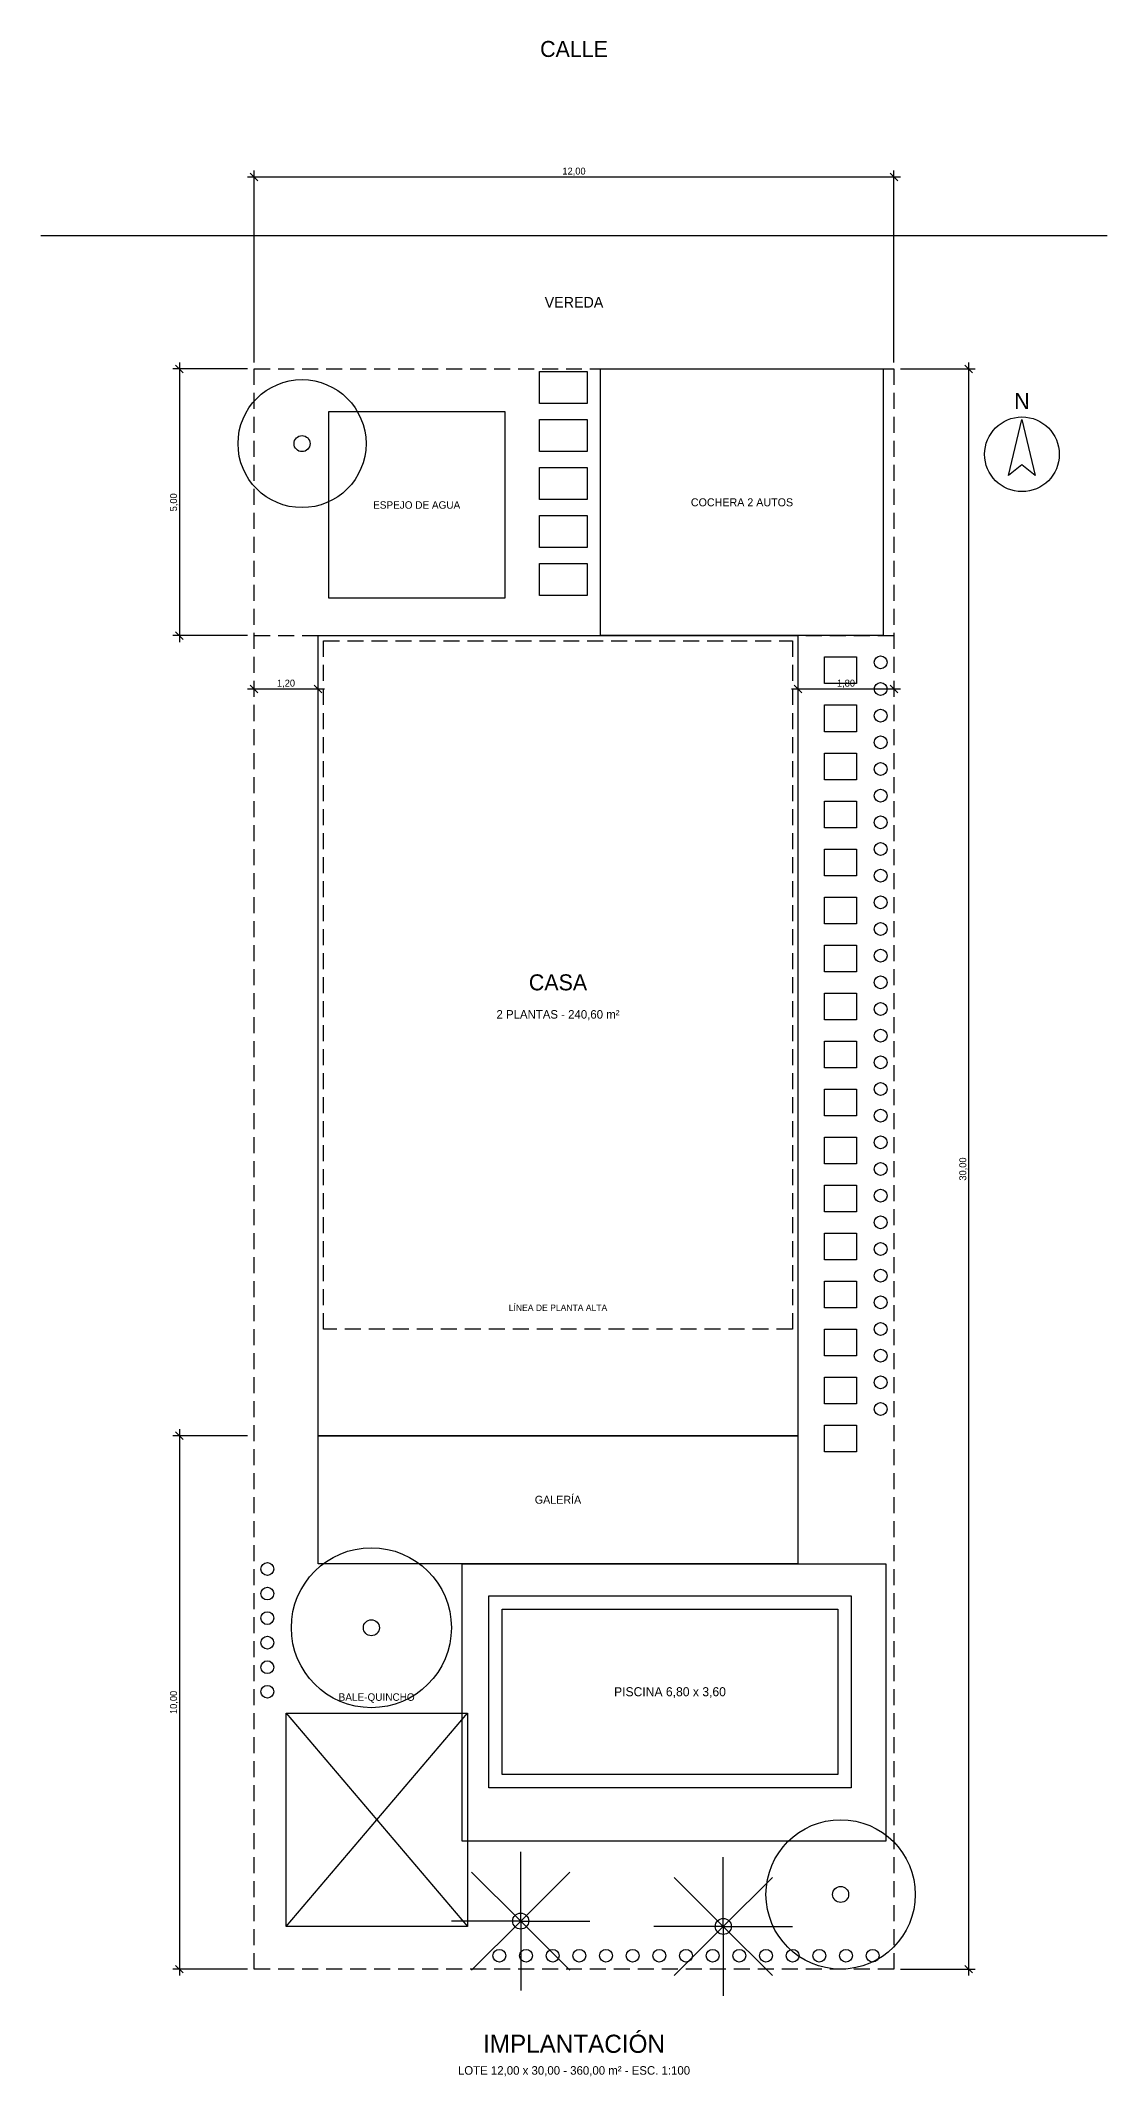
# Model space of a CAD drawing. Extents: x -4 to 46.4, y -32 to 6.2.
# Drawn here: x -4 to 16, y -32.01 to 6.15 of the extents above; entities that cross this region are included whole.
import ezdxf
from ezdxf.enums import TextEntityAlignment as Align

# ---------------------------------------------------------------- set-up
doc = ezdxf.new("R2010")
doc.units = 0
doc.linetypes.add('DASHED', pattern=[0.45, 0.3, -0.15])
for name, color, linetype in [('COTAS', 3, 'CONTINUOUS'), ('LOTE', 30, 'DASHED'), ('MUROS', 7, 'CONTINUOUS'), ('PISCINA', 150, 'CONTINUOUS'), ('RETIROS', 40, 'DASHED'), ('SOLADOS', 9, 'CONTINUOUS'), ('TEXTO', 2, 'CONTINUOUS'), ('VEGETACION', 92, 'CONTINUOUS')]:
    doc.layers.add(name, color=color, linetype=linetype)

msp = doc.modelspace()

# ---------------------------------------------------------------- linework, layer by layer
at = {"layer": 'COTAS'}
for p, q in [((-0.12, 3.6), (12.12, 3.6)), ((-0.07, 3.67), (0.07, 3.53)), ((0, 0.12), (0, 3.72)), ((11.93, 3.67), (12.07, 3.53)), ((12, 0.12), (12, 3.72)), ((-0.12, 0), (-1.52, 0)), ((-1.47, 0.07), (-1.33, -0.07)), ((-1.4, 0.12), (-1.4, -5.12)), ((12.12, 0), (13.52, 0)), ((13.33, 0.07), (13.47, -0.07)), ((13.4, 0.12), (13.4, -30.12)), ((-1.47, -4.93), (-1.33, -5.07)), ((-0.12, -5), (-1.52, -5)), ((-0.12, -6), (1.32, -6)), ((-0.07, -5.93), (0.07, -6.07)), ((1.13, -5.93), (1.27, -6.07)), ((10.08, -6), (12.12, -6)), ((10.13, -5.93), (10.27, -6.07)), ((11.93, -5.93), (12.07, -6.07)), ((0, -6.12), (0, -6.12)), ((1.2, -6.12), (1.2, -6.12)), ((10.2, -6.12), (10.2, -6.12)), ((12, -6.12), (12, -6.12)), ((-0.12, -20), (-1.52, -20)), ((-1.47, -19.93), (-1.33, -20.07)), ((-1.4, -19.88), (-1.4, -30.12)), ((-0.12, -30), (-1.52, -30)), ((-1.47, -29.93), (-1.33, -30.07)), ((12.12, -30), (13.52, -30)), ((13.33, -29.93), (13.47, -30.07))]:
    msp.add_line(p, q, dxfattribs=at)
at = {"layer": 'LOTE'}
msp.add_lwpolyline([(0, 0), (12, 0), (12, -30), (0, -30)], close=True, dxfattribs=at)
at = {"layer": 'MUROS'}
for p, q in [((0.6, -25.2), (4, -29.2)), ((0.6, -29.2), (4, -25.2))]:
    msp.add_line(p, q, dxfattribs=at)
for points in [[(1.2, -5), (10.2, -5), (10.2, -20), (1.2, -20)], [(0.6, -25.2), (4, -25.2), (4, -29.2), (0.6, -29.2)]]:
    msp.add_lwpolyline(points, close=True, dxfattribs=at)
at = {"layer": 'PISCINA'}
for points in [[(1.4, -0.8), (4.7, -0.8), (4.7, -4.3), (1.4, -4.3)], [(4.4, -23), (11.2, -23), (11.2, -26.6), (4.4, -26.6)], [(4.65, -23.25), (10.95, -23.25), (10.95, -26.35), (4.65, -26.35)]]:
    msp.add_lwpolyline(points, close=True, dxfattribs=at)
at = {"layer": 'RETIROS'}
msp.add_line((0, -5), (12, -5), dxfattribs=at)
msp.add_lwpolyline([(1.3, -5.1), (10.1, -5.1), (10.1, -18), (1.3, -18)], close=True, dxfattribs=at)
at = {"layer": 'SOLADOS'}
msp.add_line((-4, 2.5), (16, 2.5), dxfattribs=at)
for points in [[(6.5, 0), (11.8, 0), (11.8, -5), (6.5, -5)], [(5.35, -0.05), (6.25, -0.05), (6.25, -0.65), (5.35, -0.65)], [(5.35, -0.95), (6.25, -0.95), (6.25, -1.55), (5.35, -1.55)], [(5.35, -1.85), (6.25, -1.85), (6.25, -2.45), (5.35, -2.45)], [(5.35, -2.75), (6.25, -2.75), (6.25, -3.35), (5.35, -3.35)], [(5.35, -3.65), (6.25, -3.65), (6.25, -4.25), (5.35, -4.25)], [(10.7, -5.4), (11.3, -5.4), (11.3, -5.9), (10.7, -5.9)], [(10.7, -6.3), (11.3, -6.3), (11.3, -6.8), (10.7, -6.8)], [(10.7, -7.2), (11.3, -7.2), (11.3, -7.7), (10.7, -7.7)], [(10.7, -8.1), (11.3, -8.1), (11.3, -8.6), (10.7, -8.6)], [(10.7, -9), (11.3, -9), (11.3, -9.5), (10.7, -9.5)], [(10.7, -9.9), (11.3, -9.9), (11.3, -10.4), (10.7, -10.4)], [(10.7, -10.8), (11.3, -10.8), (11.3, -11.3), (10.7, -11.3)], [(10.7, -11.7), (11.3, -11.7), (11.3, -12.2), (10.7, -12.2)], [(10.7, -12.6), (11.3, -12.6), (11.3, -13.1), (10.7, -13.1)], [(10.7, -13.5), (11.3, -13.5), (11.3, -14), (10.7, -14)], [(10.7, -14.4), (11.3, -14.4), (11.3, -14.9), (10.7, -14.9)], [(10.7, -15.3), (11.3, -15.3), (11.3, -15.8), (10.7, -15.8)], [(10.7, -16.2), (11.3, -16.2), (11.3, -16.7), (10.7, -16.7)], [(10.7, -17.1), (11.3, -17.1), (11.3, -17.6), (10.7, -17.6)], [(10.7, -18), (11.3, -18), (11.3, -18.5), (10.7, -18.5)], [(10.7, -18.9), (11.3, -18.9), (11.3, -19.4), (10.7, -19.4)], [(10.7, -19.8), (11.3, -19.8), (11.3, -20.3), (10.7, -20.3)], [(1.2, -20), (10.2, -20), (10.2, -22.4), (1.2, -22.4)], [(3.9, -22.4), (11.85, -22.4), (11.85, -27.6), (3.9, -27.6)]]:
    msp.add_lwpolyline(points, close=True, dxfattribs=at)
at = {"layer": 'TEXTO'}
msp.add_lwpolyline([(14.4, -0.95), (14.65, -2), (14.4, -1.8), (14.15, -2)], close=True, dxfattribs=at)
msp.add_circle((14.4, -1.6), 0.7, dxfattribs=at)
at = {"layer": 'VEGETACION'}
for p, q in [((5, -29.1), (5, -27.8)), ((5, -29.1), (4.0808, -28.1808)), ((5, -29.1), (5.9192, -28.1808)), ((8.8, -29.2), (8.8, -27.9)), ((8.8, -29.2), (7.8808, -28.2808)), ((8.8, -29.2), (9.7192, -28.2808)), ((5, -29.1), (3.7, -29.1)), ((5, -29.1), (4.0808, -30.0192)), ((5, -29.1), (6.3, -29.1)), ((5, -29.1), (5.9192, -30.0192)), ((5, -29.1), (5, -30.4)), ((8.8, -29.2), (7.5, -29.2)), ((8.8, -29.2), (7.8808, -30.1192)), ((8.8, -29.2), (10.1, -29.2)), ((8.8, -29.2), (9.7192, -30.1192)), ((8.8, -29.2), (8.8, -30.5))]:
    msp.add_line(p, q, dxfattribs=at)
for centre, radius in [((0.9, -1.4), 1.2), ((0.9, -1.4), 0.15), ((11.75, -5.5), 0.12), ((11.75, -6), 0.12), ((11.75, -6.5), 0.12), ((11.75, -7), 0.12), ((11.75, -7.5), 0.12), ((11.75, -8), 0.12), ((11.75, -8.5), 0.12), ((11.75, -9), 0.12), ((11.75, -9.5), 0.12), ((11.75, -10), 0.12), ((11.75, -10.5), 0.12), ((11.75, -11), 0.12), ((11.75, -11.5), 0.12), ((11.75, -12), 0.12), ((11.75, -12.5), 0.12), ((11.75, -13), 0.12), ((11.75, -13.5), 0.12), ((11.75, -14), 0.12), ((11.75, -14.5), 0.12), ((11.75, -15), 0.12), ((11.75, -15.5), 0.12), ((11.75, -16), 0.12), ((11.75, -16.5), 0.12), ((11.75, -17), 0.12), ((11.75, -17.5), 0.12), ((11.75, -18), 0.12), ((11.75, -18.5), 0.12), ((11.75, -19), 0.12), ((11.75, -19.5), 0.12), ((2.2, -23.6), 1.5), ((0.25, -22.5), 0.12), ((0.25, -22.96), 0.12), ((0.25, -23.42), 0.12), ((2.2, -23.6), 0.15), ((0.25, -23.88), 0.12), ((0.25, -24.34), 0.12), ((0.25, -24.8), 0.12), ((11, -28.6), 1.4), ((11, -28.6), 0.15), ((5, -29.1), 0.15), ((8.8, -29.2), 0.15), ((4.6, -29.75), 0.12), ((5.1, -29.75), 0.12), ((5.6, -29.75), 0.12), ((6.1, -29.75), 0.12), ((6.6, -29.75), 0.12), ((7.1, -29.75), 0.12), ((7.6, -29.75), 0.12), ((8.1, -29.75), 0.12), ((8.6, -29.75), 0.12), ((9.1, -29.75), 0.12), ((9.6, -29.75), 0.12), ((10.1, -29.75), 0.12), ((10.6, -29.75), 0.12), ((11.1, -29.75), 0.12), ((11.6, -29.75), 0.12)]:
    msp.add_circle(centre, radius, dxfattribs=at)

# ---------------------------------------------------------------- texts
at = {"layer": 'COTAS'}
for s, p in [('12,00', (6, 3.71)), ('1,20', (0.6, -5.89)), ('1,80', (11.1, -5.89))]:
    msp.add_text(s, height=0.13, dxfattribs=at).set_placement(p, align=Align.MIDDLE_CENTER)
for s, p in [('5,00', (-1.51, -2.5)), ('30,00', (13.29, -15)), ('10,00', (-1.51, -25))]:
    msp.add_text(s, height=0.13, rotation=90, dxfattribs=at).set_placement(p, align=Align.MIDDLE_CENTER)
at = {"layer": 'TEXTO'}
for s, height, p in [('CALLE', 0.3, (6, 6)), ('VEREDA', 0.2, (6, 1.25)), ('N', 0.3, (14.4, -0.6)), ('ESPEJO DE AGUA', 0.14, (3.05, -2.55)), ('COCHERA 2 AUTOS', 0.15, (9.15, -2.5)), ('CASA', 0.3, (5.7, -11.5)), ('2 PLANTAS - 240,60 m²', 0.16, (5.7, -12.1)), ('LÍNEA DE PLANTA ALTA', 0.12, (5.7, -17.6)), ('GALERÍA', 0.15, (5.7, -21.2)), ('PISCINA 6,80 x 3,60', 0.17, (7.8, -24.8)), ('BALE-QUINCHO', 0.14, (2.3, -24.9)), ('IMPLANTACIÓN', 0.34, (6, -31.4)), ('LOTE 12,00 x 30,00 - 360,00 m² - ESC. 1:100', 0.16, (6, -31.9))]:
    msp.add_text(s, height=height, dxfattribs=at).set_placement(p, align=Align.MIDDLE_CENTER)

doc.saveas('drawing.dxf')
